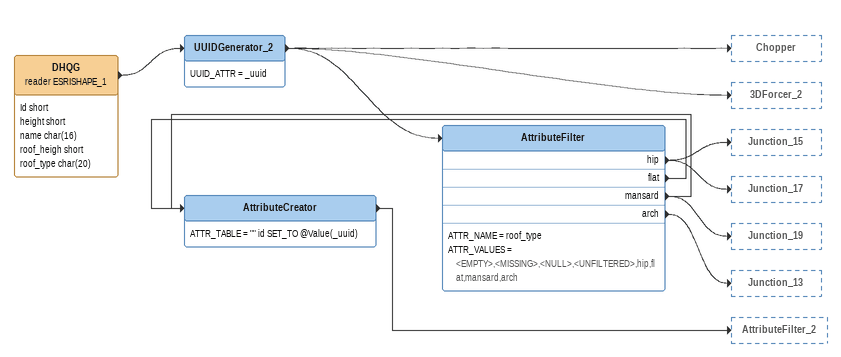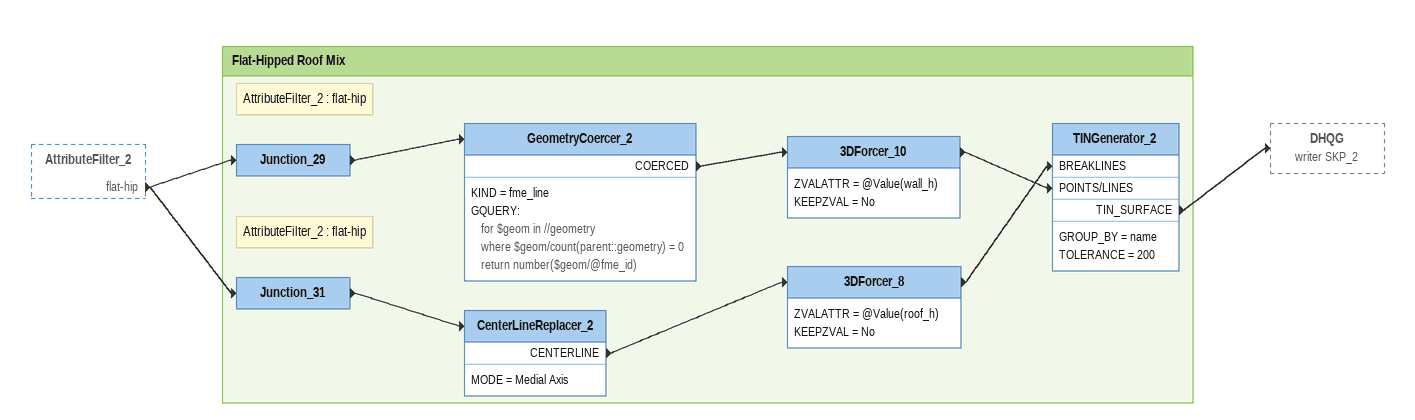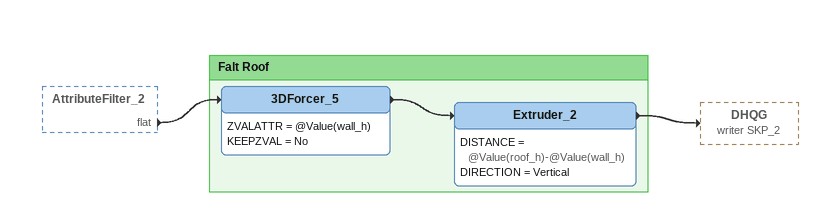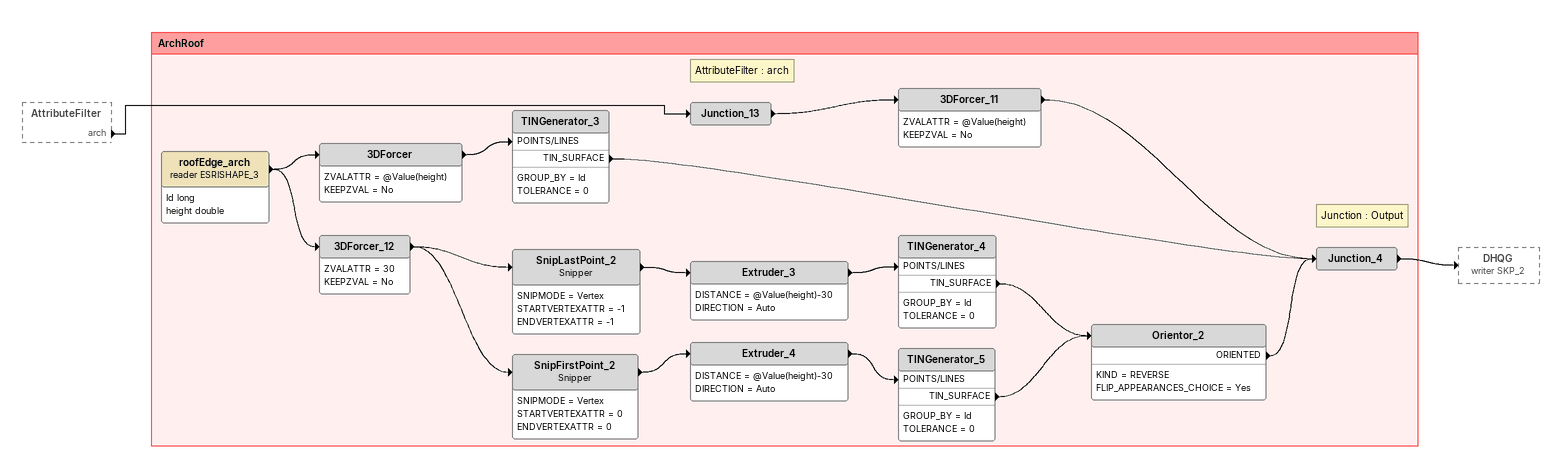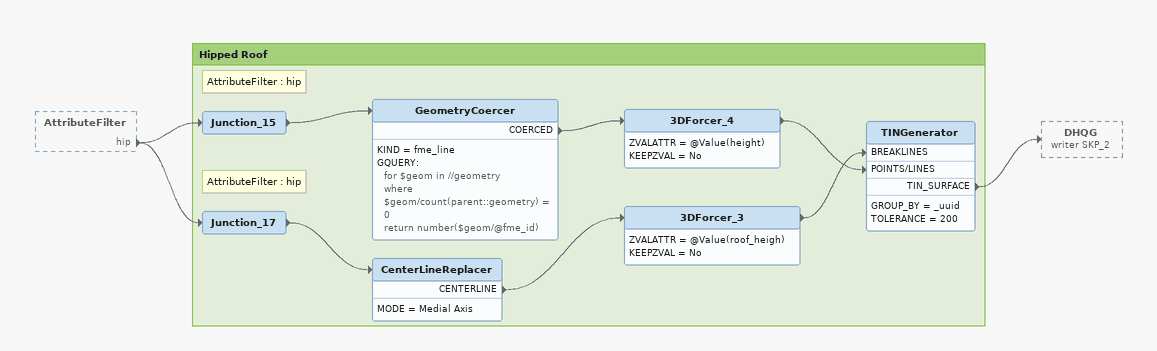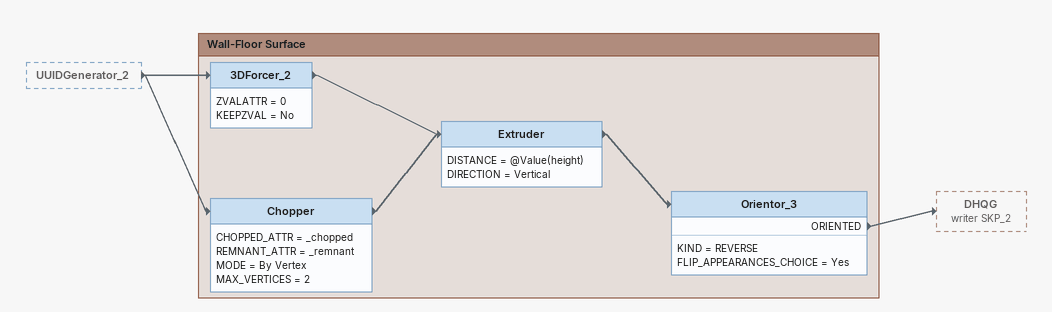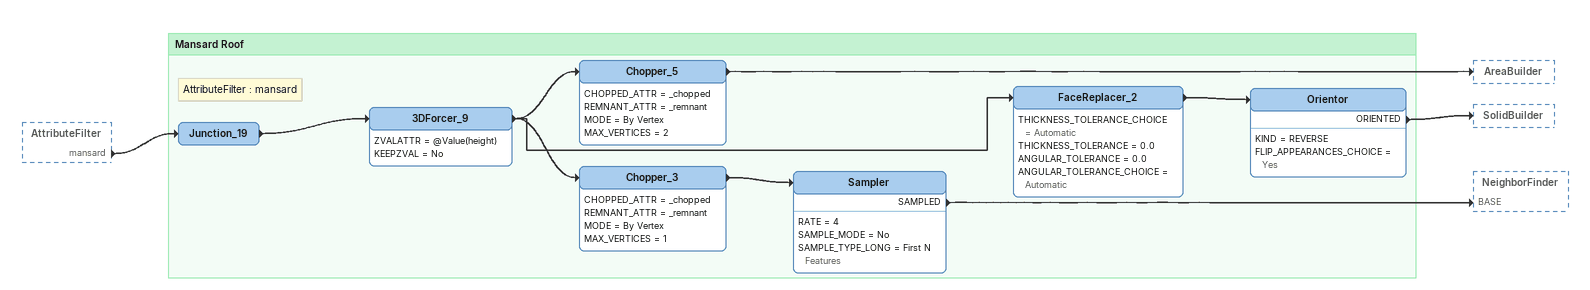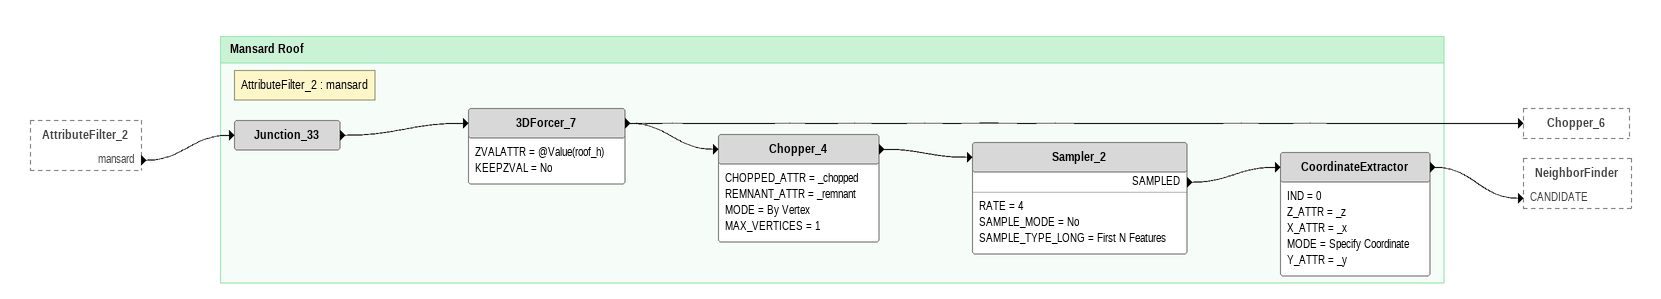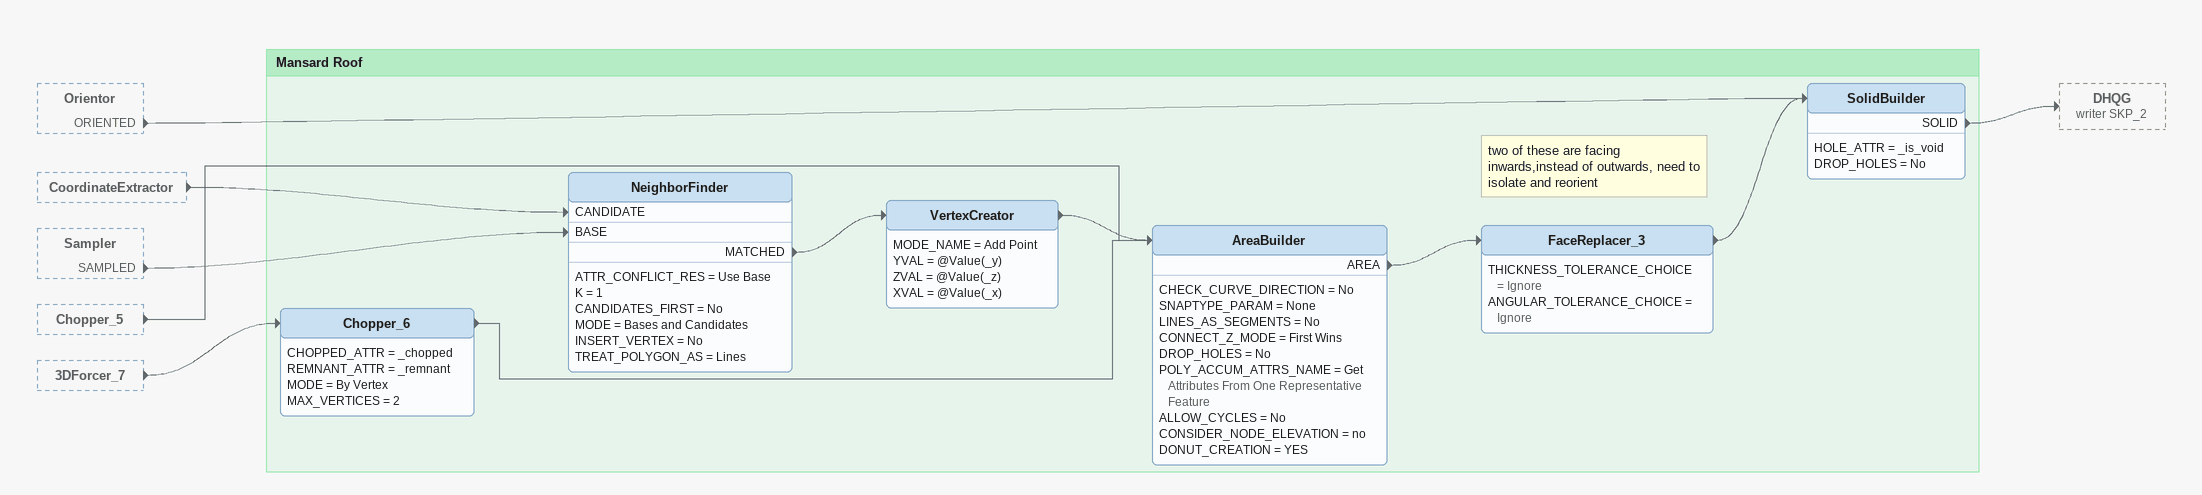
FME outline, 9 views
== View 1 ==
DHQG (reader ESRISHAPE_1)
    attributes: Id short, height short, name char(16), roof_heigh short, roof_type char(20)
    -> UUIDGenerator_2
UUIDGenerator_2
    UUID_ATTR = _uuid
    -> Chopper
    -> AttributeFilter
    -> 3DForcer_2
AttributeFilter
    ATTR_NAME = roof_type
    ATTR_VALUES = <EMPTY>,<MISSING>,<NULL>,<UNFILTERED>,hip,flat,mansard,arch
    hip -> Junction_15
    hip -> Junction_17
    flat -> AttributeCreator
    mansard -> Junction_19
    mansard -> AttributeCreator
    arch -> Junction_13
AttributeCreator
    ATTR_TABLE = "" id SET_TO @Value(_uuid)
    -> AttributeFilter_2

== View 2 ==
AttributeFilter_2 [outside]
    flat-hip -> Junction_29
    flat-hip -> Junction_31

Bookmark: Flat-Hipped Roof Mix
Note: AttributeFilter_2 : flat-hip
Junction_29
    -> GeometryCoercer_2
GeometryCoercer_2
    KIND = fme_line
    GQUERY:
      for $geom in //geometry
      where $geom/count(parent::geometry) = 0
      return number($geom/@fme_id)
    COERCED -> 3DForcer_10
3DForcer_10
    ZVALATTR = @Value(wall_h)
    KEEPZVAL = No
    -> TINGenerator_2 [POINTS/LINES]
Note: AttributeFilter_2 : flat-hip
Junction_31
    -> CenterLineReplacer_2
CenterLineReplacer_2
    MODE = Medial Axis
    CENTERLINE -> 3DForcer_8
3DForcer_8
    ZVALATTR = @Value(roof_h)
    KEEPZVAL = No
    -> TINGenerator_2 [BREAKLINES]
TINGenerator_2
    GROUP_BY = name
    TOLERANCE = 200
    TIN_SURFACE -> DHQG (writer SKP_2)

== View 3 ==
AttributeFilter_2 [outside]
    flat -> 3DForcer_5

Bookmark: Falt Roof
3DForcer_5
    ZVALATTR = @Value(wall_h)
    KEEPZVAL = No
    -> Extruder_2
Extruder_2
    DISTANCE = @Value(roof_h)-@Value(wall_h)
    DIRECTION = Vertical
    -> DHQG (writer SKP_2)

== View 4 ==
AttributeFilter [outside]
    arch -> Junction_13

Bookmark: ArchRoof
Note: AttributeFilter : arch
Junction_13
    -> 3DForcer_11
3DForcer_11
    ZVALATTR = @Value(height)
    KEEPZVAL = No
    -> Junction_4
roofEdge_arch (reader ESRISHAPE_3)
    attributes: Id long, height double
    -> 3DForcer
    -> 3DForcer_12
3DForcer
    ZVALATTR = @Value(height)
    KEEPZVAL = No
    -> TINGenerator_3 [POINTS/LINES]
TINGenerator_3
    GROUP_BY = Id
    TOLERANCE = 0
    TIN_SURFACE -> Junction_4
3DForcer_12
    ZVALATTR = 30
    KEEPZVAL = No
    -> SnipLastPoint_2
    -> SnipFirstPoint_2
SnipLastPoint_2: Snipper
    SNIPMODE = Vertex
    STARTVERTEXATTR = -1
    ENDVERTEXATTR = -1
    -> Extruder_3
Extruder_3
    DISTANCE = @Value(height)-30
    DIRECTION = Auto
    -> TINGenerator_4 [POINTS/LINES]
TINGenerator_4
    GROUP_BY = Id
    TOLERANCE = 0
    TIN_SURFACE -> Orientor_2
SnipFirstPoint_2: Snipper
    SNIPMODE = Vertex
    STARTVERTEXATTR = 0
    ENDVERTEXATTR = 0
    -> Extruder_4
Extruder_4
    DISTANCE = @Value(height)-30
    DIRECTION = Auto
    -> TINGenerator_5 [POINTS/LINES]
TINGenerator_5
    GROUP_BY = Id
    TOLERANCE = 0
    TIN_SURFACE -> Orientor_2
Orientor_2
    KIND = REVERSE
    FLIP_APPEARANCES_CHOICE = Yes
    ORIENTED -> Junction_4
Note: Junction : Output
Junction_4
    -> DHQG (writer SKP_2)

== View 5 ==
AttributeFilter [outside]
    hip -> Junction_15
    hip -> Junction_17

Bookmark: Hipped Roof
Note: AttributeFilter : hip
Junction_15
    -> GeometryCoercer
GeometryCoercer
    KIND = fme_line
    GQUERY:
      for $geom in //geometry
      where $geom/count(parent::geometry) = 0
      return number($geom/@fme_id)
    COERCED -> 3DForcer_4
3DForcer_4
    ZVALATTR = @Value(height)
    KEEPZVAL = No
    -> TINGenerator [POINTS/LINES]
Note: AttributeFilter : hip
Junction_17
    -> CenterLineReplacer
CenterLineReplacer
    MODE = Medial Axis
    CENTERLINE -> 3DForcer_3
3DForcer_3
    ZVALATTR = @Value(roof_heigh)
    KEEPZVAL = No
    -> TINGenerator [BREAKLINES]
TINGenerator
    GROUP_BY = _uuid
    TOLERANCE = 200
    TIN_SURFACE -> DHQG (writer SKP_2)

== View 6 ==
UUIDGenerator_2 [outside]
    -> Chopper
    -> 3DForcer_2

Bookmark: Wall-Floor Surface
3DForcer_2
    ZVALATTR = 0
    KEEPZVAL = No
    -> Extruder
Chopper
    CHOPPED_ATTR = _chopped
    REMNANT_ATTR = _remnant
    MODE = By Vertex
    MAX_VERTICES = 2
    -> Extruder
Extruder
    DISTANCE = @Value(height)
    DIRECTION = Vertical
    -> Orientor_3
Orientor_3
    KIND = REVERSE
    FLIP_APPEARANCES_CHOICE = Yes
    ORIENTED -> DHQG (writer SKP_2)

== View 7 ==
AttributeFilter [outside]
    mansard -> Junction_19

Bookmark: Mansard Roof
Note: AttributeFilter : mansard
Junction_19
    -> 3DForcer_9
3DForcer_9
    ZVALATTR = @Value(height)
    KEEPZVAL = No
    -> Chopper_5
    -> Chopper_3
    -> FaceReplacer_2
Chopper_5
    CHOPPED_ATTR = _chopped
    REMNANT_ATTR = _remnant
    MODE = By Vertex
    MAX_VERTICES = 2
    -> AreaBuilder
FaceReplacer_2
    THICKNESS_TOLERANCE_CHOICE = Automatic
    THICKNESS_TOLERANCE = 0.0
    ANGULAR_TOLERANCE = 0.0
    ANGULAR_TOLERANCE_CHOICE = Automatic
    -> Orientor
Orientor
    KIND = REVERSE
    FLIP_APPEARANCES_CHOICE = Yes
    ORIENTED -> SolidBuilder
Chopper_3
    CHOPPED_ATTR = _chopped
    REMNANT_ATTR = _remnant
    MODE = By Vertex
    MAX_VERTICES = 1
    -> Sampler
Sampler
    RATE = 4
    SAMPLE_MODE = No
    SAMPLE_TYPE_LONG = First N Features
    SAMPLED -> NeighborFinder [BASE]

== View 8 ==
AttributeFilter_2 [outside]
    mansard -> Junction_33

Bookmark: Mansard Roof
Note: AttributeFilter_2 : mansard
Junction_33
    -> 3DForcer_7
3DForcer_7
    ZVALATTR = @Value(roof_h)
    KEEPZVAL = No
    -> Chopper_4
    -> Chopper_6
Chopper_4
    CHOPPED_ATTR = _chopped
    REMNANT_ATTR = _remnant
    MODE = By Vertex
    MAX_VERTICES = 1
    -> Sampler_2
Sampler_2
    RATE = 4
    SAMPLE_MODE = No
    SAMPLE_TYPE_LONG = First N Features
    SAMPLED -> CoordinateExtractor
CoordinateExtractor
    IND = 0
    Z_ATTR = _z
    X_ATTR = _x
    MODE = Specify Coordinate
    Y_ATTR = _y
    -> NeighborFinder [CANDIDATE]

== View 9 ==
Orientor [outside]
    ORIENTED -> SolidBuilder
CoordinateExtractor [outside]
    -> NeighborFinder [CANDIDATE]
Sampler [outside]
    SAMPLED -> NeighborFinder [BASE]
Chopper_5 [outside]
    -> AreaBuilder
3DForcer_7 [outside]
    -> Chopper_6

Bookmark: Mansard Roof
NeighborFinder
    ATTR_CONFLICT_RES = Use Base
    K = 1
    CANDIDATES_FIRST = No
    MODE = Bases and Candidates
    INSERT_VERTEX = No
    TREAT_POLYGON_AS = Lines
    MATCHED -> VertexCreator
VertexCreator
    MODE_NAME = Add Point
    YVAL = @Value(_y)
    ZVAL = @Value(_z)
    XVAL = @Value(_x)
    -> AreaBuilder
Chopper_6
    CHOPPED_ATTR = _chopped
    REMNANT_ATTR = _remnant
    MODE = By Vertex
    MAX_VERTICES = 2
    -> AreaBuilder
AreaBuilder
    CHECK_CURVE_DIRECTION = No
    SNAPTYPE_PARAM = None
    LINES_AS_SEGMENTS = No
    CONNECT_Z_MODE = First Wins
    DROP_HOLES = No
    POLY_ACCUM_ATTRS_NAME = Get Attributes From One Representative Feature
    ALLOW_CYCLES = No
    CONSIDER_NODE_ELEVATION = no
    DONUT_CREATION = YES
    AREA -> FaceReplacer_3
Note: two of these are facing inwards,instead of outwards, need to isolate and reorient
FaceReplacer_3
    THICKNESS_TOLERANCE_CHOICE = Ignore
    ANGULAR_TOLERANCE_CHOICE = Ignore
    -> SolidBuilder
SolidBuilder
    HOLE_ATTR = _is_void
    DROP_HOLES = No
    SOLID -> DHQG (writer SKP_2)
